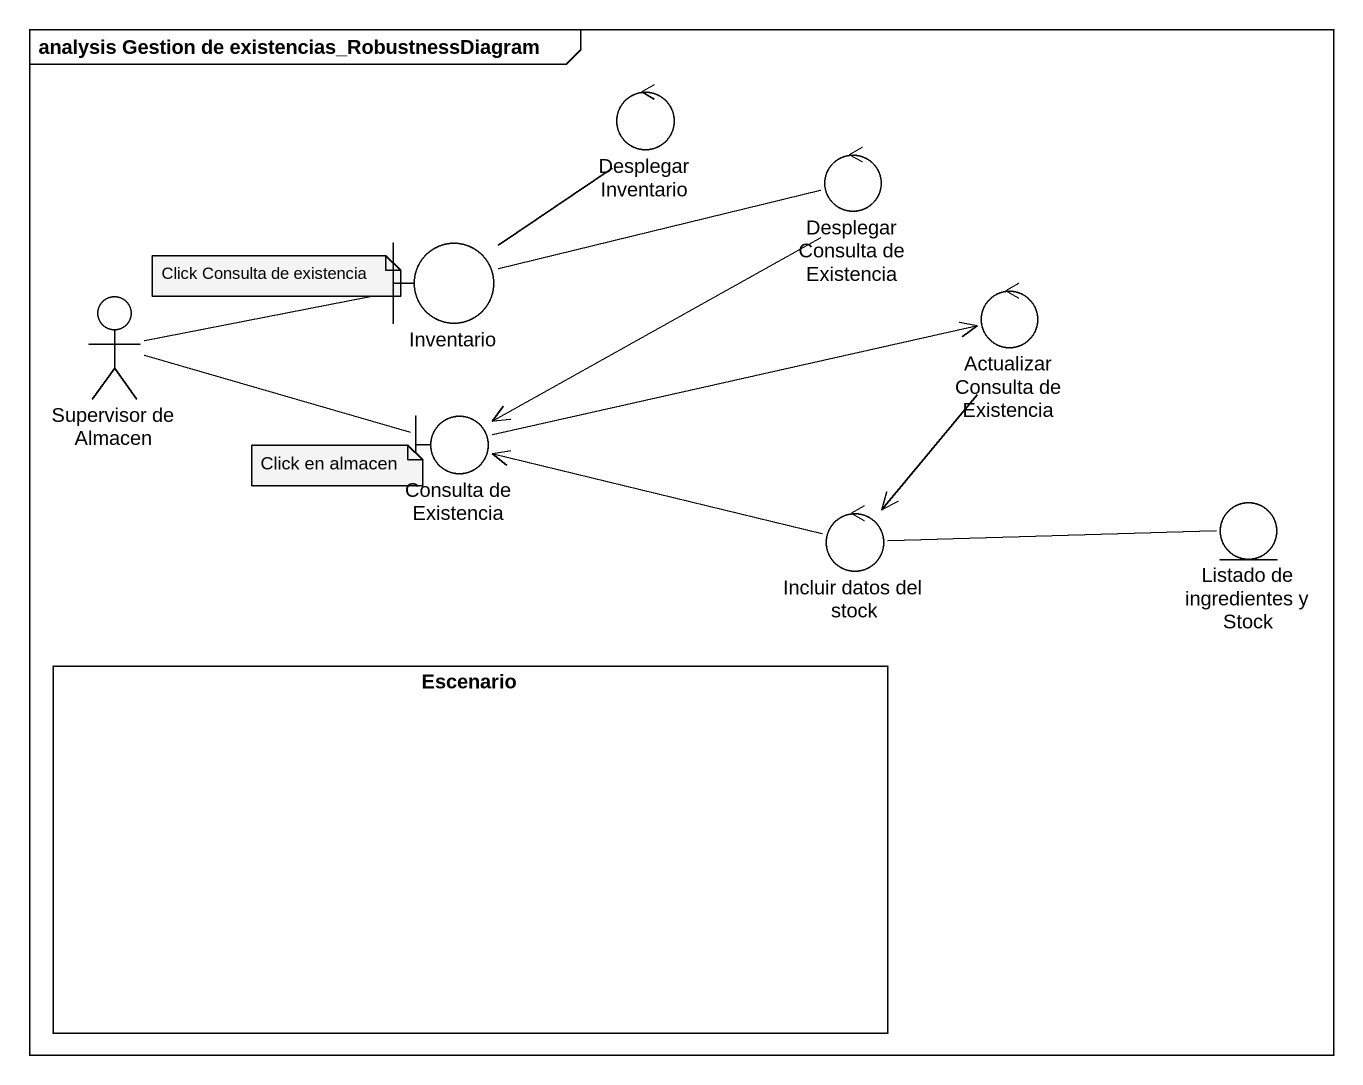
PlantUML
@startuml
mainframe analysis Gestion de existencias_RobustnessDiagram
control "Desplegar Inventario" as Desplegar_Inventario
control "Desplegar Consulta de Existencia" as Desplegar_Consulta_de
boundary Inventario
control "Actualizar Consulta de Existencia" as Actualizar_Consulta_de
actor "Supervisor de Almacen" as Supervisor_de_Almacen
boundary "Consulta de Existencia" as Consulta_de_Existencia
control "Incluir datos del stock" as Incluir_datos_del_stock
entity "Listado de ingredientes y Stock" as Listado_de_ingredientes_y
rectangle Escenario
Desplegar_Inventario -- Inventario
Desplegar_Consulta_de --> Consulta_de_Existencia
Inventario -right- Desplegar_Consulta_de
Actualizar_Consulta_de --> Incluir_datos_del_stock
Supervisor_de_Almacen -right- Inventario
Supervisor_de_Almacen -right- Consulta_de_Existencia
Consulta_de_Existencia -right-> Actualizar_Consulta_de
Incluir_datos_del_stock -left-> Consulta_de_Existencia
Incluir_datos_del_stock -right- Listado_de_ingredientes_y
note as N1
  Click Consulta de existencia
end note
note as N2
  Click en almacen
end note
@enduml
